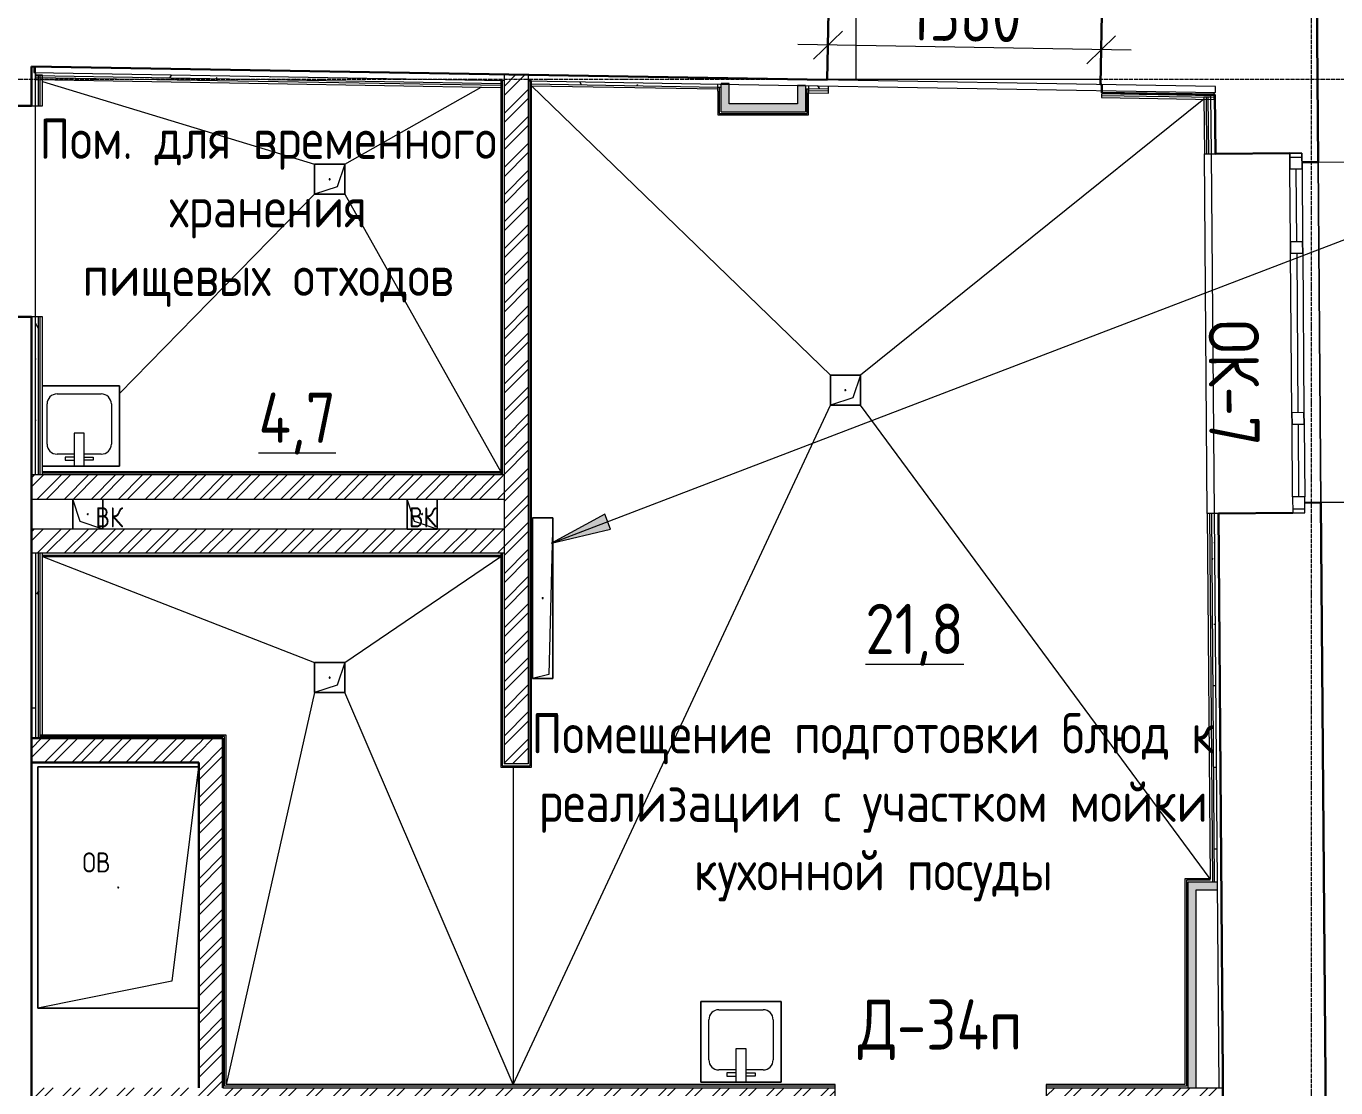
# Model space of a CAD drawing. Header units: millimetres. Extents: x -11345 to 411485, y -9810 to 73012.
# Drawn here: x 81008 to 87525, y 31526 to 36809 of the extents above; entities that cross this region are included whole.
import ezdxf

# ---------------------------------------------------------------- set-up
doc = ezdxf.new("R2010")
doc.units = ezdxf.units.MM
doc.linetypes.add('ADSK_Линия сетки', pattern=[25, 20, -2.5, 0, -2.5])
for name, color, linetype, lineweight in [('_ Окна', 7, 'Continuous', 9), ('Аннотация', 7, 'Continuous', 18), ('Марки дверей', 7, 'Continuous', 20), ('Марки окон', 7, 'Continuous', 20), ('Марки помещений', 7, 'Continuous', 20), ('Обобщенные модели', 7, 'Continuous', 18), ('Окна', 7, 'Continuous', 9), ('Оси', 253, 'Continuous', 9), ('Перекрытие', 7, 'Continuous', 9), ('Размеры', 7, 'Continuous', 5), ('Сантехника', 7, 'Continuous', 18), ('Стены внутренние', 7, 'Continuous', 18), ('Стены наружные', 7, 'Continuous', 18), ('Стены несущие', 7, 'Continuous', 30), ('Стены отделка', 7, 'Continuous', 30), ('Стены штриховка', 7, 'Continuous', 9)]:
    doc.layers.add(name, color=color, linetype=linetype, lineweight=lineweight)
doc.styles.add('GOST Common_2', font='GOST_Common.ttf', dxfattribs={"width": 0.9, "height": 250})
doc.styles.add('GOST Common_3', font='GOST_Common.ttf', dxfattribs={"width": 0.9, "height": 250})
doc.styles.add('GOST Common_5', font='GOST_Common.ttf', dxfattribs={"width": 0.9, "height": 100})
doc.dimstyles.new('ADSK_Основной_2_5_мм_Округление_до_1_мм', dxfattribs={"dimscale": 304.8, "dimtxt": 250, "dimasz": 0.463911, "dimexe": 0.492126, "dimexo": 0.492126, "dimgap": 0.098425, "dimtad": 1, "dimdec": 0, "dimdsep": 46, "dimtxsty": 'GOST Common_3', "dimblk1": 'OBLIQUE', "dimblk2": 'OBLIQUE', "dimsah": 1, "dimcen": 0.09, "dimdle": 0.492126, "dimazin": 2, "dimtfac": 1, "dimtdec": 0, "dimtix": 1, "dimtmove": 0, "dimatfit": 3, "dimfxl": 1, "dimtvp": 1, "dimtolj": 1, "dimtzin": 0, "dimlwd": 20, "dimlwe": 20, "dimarcsym": 2})
pattern_1 = [(0, (32053.86, 0), (406.4, 101.6), [33.528, -271.272, 33.528, -271.272, -1625.6]), (0, (32053.86, 0), (406.4, 101.6), [-609.6, 33.528, -576.072, 33.528, -271.272, -711.2]), (0, (32053.86, 0), (406.4, 101.6), [-1524, 33.528, -169.672, 33.528, -474.472]), (120, (32206.26, 50.8), (-291.18818, 301.15272), [33.528, -271.272, 33.528, -271.272, -1625.6]), (120, (32206.26, 50.8), (-291.18818, 301.15272), [-609.6, 33.528, -576.072, 33.528, -271.272, -711.2]), (120, (32206.26, 50.8), (-291.18818, 301.15272), [-1524, 33.528, -169.672, 33.528, -474.472]), (240, (32257.06, 254), (-115.21182, -402.75272), [33.528, -271.272, 33.528, -271.272, -1625.6]), (240, (32257.06, 254), (-115.21182, -402.75272), [-609.6, 33.528, -576.072, 33.528, -271.272, -711.2]), (240, (32257.06, 254), (-115.21182, -402.75272), [-1524, 33.528, -169.672, 33.528, -474.472])]

# ---------------------------------------------------------------- blocks, each defined once
blk = doc.blocks.new('GM_Отверстие прямоугольное _в плите_ - Отверстие-1400855-План 1-го этажа')
at = {"layer": 'Обобщенные модели'}
for p, q in [((-75, -75), (-75, 75)), ((-75, 75), (75, 75)), ((75, 75), (-75, 75)), ((-75, 75), (-75, -75)), ((-37.5, 37.5), (75, 75)), ((75, 75), (75, -75)), ((75, -75), (75, 75)), ((-75, -75), (-37.5, 37.5)), ((75, -75), (-75, -75)), ((-75, -75), (75, -75))]:
    blk.add_line(p, q, dxfattribs=at)
for start, end in [(360, 180), (180, 360), (60, 165), (300, 360), (195, 270)]:
    blk.add_arc((0, 0), 2.5, start, end, dxfattribs=at)
blk = doc.blocks.new('GM_Отверстие прямоугольное _в плите_ - Отверстие-V16-План 1-го этажа')
at = {"layer": 'Обобщенные модели'}
for p, q in [((-75, -75), (-75, 75)), ((-75, 75), (75, 75)), ((-37.5, 37.5), (75, 75)), ((75, 75), (75, -75)), ((-75, -75), (-37.5, 37.5)), ((75, -75), (-75, -75))]:
    blk.add_line(p, q, dxfattribs=at)
for start, end in [(360, 180), (180, 360), (60, 165), (300, 360), (195, 270)]:
    blk.add_arc((0, 0), 2.5, start, end, dxfattribs=at)
blk = doc.blocks.new('GM_Отверстие прямоугольное _в плите_ - Отверстие-V19-План 1-го этажа')
at = {"layer": 'Обобщенные модели'}
for p, q in [((-75, 75), (75, 75)), ((75, 75), (-75, 75)), ((-37.5, 37.5), (75, 75)), ((-75, -75), (-37.5, 37.5)), ((75, -75), (-75, -75)), ((-75, -75), (75, -75))]:
    blk.add_line(p, q, dxfattribs=at)
for start, end in [(360, 180), (180, 360), (60, 165), (300, 360), (195, 270)]:
    blk.add_arc((0, 0), 2.5, start, end, dxfattribs=at)
blk = doc.blocks.new('GM_Отверстие прямоугольное _в плите_ - Отверстие-7234819-План 1-го этажа')
at = {"layer": 'Обобщенные модели'}
for p, q in [((-400, -600), (-400, 600)), ((-400, 600), (400, 600)), ((400, 600), (-400, 600)), ((-400, 600), (-400, -600)), ((-266.7, 466.7), (400, 600)), ((400, 600), (400, -600)), ((400, -600), (400, 600)), ((-400, -600), (-266.7, 466.7)), ((400, -600), (-400, -600)), ((-400, -600), (400, -600))]:
    blk.add_line(p, q, dxfattribs=at)
for start, end in [(360, 180), (180, 360), (60, 165), (300, 360), (195, 270)]:
    blk.add_arc((0, 0), 2.5, start, end, dxfattribs=at)
blk = doc.blocks.new('GM_Отверстие прямоугольное _в плите_ - Отверстие-V23-План 1-го этажа')
at = {"layer": 'Обобщенные модели'}
for p, q in [((-75, -75), (-75, 75)), ((-75, 75), (74.7, 75)), ((74.7, 75), (-75, 75)), ((-75, 75), (-75, -75)), ((-37.5, 37.5), (74.7, 74.9)), ((-75, -75), (-37.5, 37.5)), ((74.7, -75), (-75, -75)), ((-75, -75), (74.7, -75))]:
    blk.add_line(p, q, dxfattribs=at)
for start, end in [(360, 180), (180, 360), (60, 165), (300, 360), (195, 270)]:
    blk.add_arc((0, 0), 2.5, start, end, dxfattribs=at)
blk = doc.blocks.new('окно трехпол с фрамугой - 1750-2320_h___нов_-4200170-План 1-го этажа')
at = {"layer": '_ Окна', "lineweight": 18}
for p, q in [((-895, 115), (-895, 175)), ((-895, 175), (-815, 175)), ((-815, 175), (-815, 115)), ((-455, 115), (-455, 175)), ((-455, 175), (-395, 175)), ((-395, 175), (-395, 115)), ((395, 115), (395, 175)), ((395, 175), (455, 175)), ((455, 175), (455, 115)), ((815, 175), (815, 115)), ((895, 175), (815, 175)), ((895, 115), (895, 175)), ((-815, 115), (-895, 115)), ((-395, 115), (-455, 115)), ((455, 115), (395, 115)), ((815, 115), (895, 115))]:
    blk.add_line(p, q, dxfattribs=at)
at = {"layer": '_ Окна'}
for p, q in [((-875, 115), (-875, 175)), ((-815, 145), (-455, 145)), ((-395, 145), (395, 145)), ((455, 145), (815, 145)), ((875, 115), (875, 175))]:
    blk.add_line(p, q, dxfattribs=at)
at = {"layer": 'Окна'}
for p, q in [((-895, 175), (-895, 115)), ((-815, 175), (-895, 175)), ((-815, 175), (-455, 175)), ((-395, 175), (-455, 175)), ((-395, 175), (395, 175)), ((455, 175), (395, 175)), ((455, 175), (815, 175)), ((895, 175), (815, 175)), ((895, 115), (895, 175)), ((-895, 115), (-815, 115)), ((-455, 115), (-815, 115)), ((-455, 115), (-395, 115)), ((395, 115), (-395, 115)), ((395, 115), (455, 115)), ((815, 115), (455, 115)), ((815, 115), (895, 115))]:
    blk.add_line(p, q, dxfattribs=at)
blk = doc.blocks.new('SND_2D_Раковина - 400х400-V72-План 1-го этажа')
at = {"layer": 'Сантехника'}
for p, q in [((200, 180), (-200, 180)), ((-200, 180), (-200, -220)), ((-200, -220), (-200, 180)), ((-200, 180), (200, 180)), ((-70, 150), (-25, 150)), ((-70, 135), (-70, 150)), ((-25, 135), (-70, 135)), ((-25, 180), (-25, 15)), ((25, 15), (25, 180)), ((70, 150), (25, 150)), ((25, 135), (70, 135)), ((70, 135), (70, 150)), ((200, -220), (200, 180)), ((200, 180), (200, -220)), ((-160, -130), (-160, 70)), ((-110, 120), (-25, 120)), ((25, 120), (110, 120)), ((160, 70), (160, -130)), ((-25, 15), (25, 15)), ((110, -180), (-110, -180)), ((-200, -220), (200, -220)), ((200, -220), (-200, -220))]:
    blk.add_line(p, q, dxfattribs=at)
for centre, start, end in [((-110, 70), 90, 180), ((110, 70), 0, 90), ((-110, -130), 180, 270), ((110, -130), 270, 0)]:
    blk.add_arc(centre, 50, start, end, dxfattribs=at)
blk = doc.blocks.new('SND_2D_Раковина - 400х400-V73-План 1-го этажа')
at = {"layer": 'Сантехника'}
for p, q in [((182.4, 180), (-200, 180)), ((-200, 180), (-200, -220)), ((-200, -220), (-200, 180)), ((-200, 180), (182.4, 180)), ((-70, 150), (-25, 150)), ((-70, 135), (-70, 150)), ((-25, 135), (-70, 135)), ((-25, 180), (-25, 15)), ((25, 15), (25, 180)), ((70, 150), (25, 150)), ((25, 135), (70, 135)), ((70, 135), (70, 150)), ((-160, -130), (-160, 70)), ((-110, 120), (-25, 120)), ((25, 120), (110, 120)), ((160, 70), (160, -130)), ((-25, 15), (25, 15)), ((110, -180), (-110, -180)), ((-200, -220), (182.4, -220)), ((182.4, -220), (-200, -220))]:
    blk.add_line(p, q, dxfattribs=at)
for centre, start, end in [((-110, 70), 90, 180), ((110, 70), 0, 90), ((-110, -130), 180, 270), ((110, -130), 270, 0)]:
    blk.add_arc(centre, 50, start, end, dxfattribs=at)
blk = doc.blocks.new('GM_Отверстие прямоугольное _в плите_ - Отверстие-6089194-План 1-го этажа')
at = {"layer": 'Обобщенные модели'}
for p, q in [((-50, -400), (-50, 400)), ((-50, 400), (50, 400)), ((50, 400), (-50, 400)), ((-50, 400), (-50, -400)), ((-30, 380), (50, 400)), ((50, 400), (50, -400)), ((50, -400), (50, 400)), ((-50, -400), (-30, 380)), ((50, -400), (-50, -400)), ((-50, -400), (50, -400))]:
    blk.add_line(p, q, dxfattribs=at)
for start, end in [(360, 180), (180, 360), (60, 165), (300, 360), (195, 270)]:
    blk.add_arc((0, 0), 2.5, start, end, dxfattribs=at)
blk = doc.blocks.new('_Oblique')
at = {"color": 0, "linetype": 'ByBlock', "lineweight": -2}
blk.add_line((-0.5, -0.5), (0.5, 0.5), dxfattribs=at)
blk = doc.blocks.new('DIMBLOCK82-План 1-го этажа')
at = {"layer": 'Defpoints', "color": 0, "transparency": 16777216}
for p in [(84997.5, 36715.3), (84995.8, 36615.3), (86355.6, 36592.3)]:
    blk.add_point(p, dxfattribs=at)
at = {"layer": 'Размеры', "color": 0, "transparency": 16777216}
for p, q in [((84998.3, 36765.3), (85000, 36865.3)), ((86358.1, 36742.3), (86359.8, 36842.3)), ((86507.2, 36689.8), (84847.5, 36717.8))]:
    blk.add_line(p, q, dxfattribs=at)
at = {"layer": 'Размеры', "color": 0, "transparency": 16777216, "xscale": 141.4, "yscale": 141.4, "zscale": 141.4}
for p, rotation in [((84997.5, 36715.3), 179.0310363387511), ((86357.3, 36692.3), 359.0310363387511)]:
    blk.add_blockref('_Oblique', p, dxfattribs=dict(at, rotation=rotation))
at = {"layer": 'Размеры', "color": 0, "lineweight": 20, "transparency": 16777216, "insert": (85680, 36858.8), "char_height": 250, "width": 700.591, "attachment_point": 5, "rotation": 359.03104, "style": 'GOST Common_3'}
blk.add_mtext('\\A1;1360', dxfattribs=at)
blk = doc.blocks.new('оси')
at = {"layer": 'Оси', "linetype": 'ADSK_Линия сетки'}
for p, q in [((61850, -6855.047), (61850, 46377.998)), ((-5146.135, 38700), (62505.288, 38700))]:
    blk.add_line(p, q, dxfattribs=at)

msp = doc.modelspace()

# ---------------------------------------------------------------- hatches: boundary and pattern name
at = {"layer": 'Аннотация', "lineweight": 9}
msp.add_hatch(color=256, dxfattribs=at).paths.add_polyline_path([(83621.90501, 34236.09885), (83916.17738, 34306.55226), (83887.91561, 34380.31492)])
at = {"layer": 'Стены внутренние', "lineweight": 9}
h = msp.add_hatch(dxfattribs=at)
h.set_pattern_fill('FP_12', color=256, style=0, pattern_type=2)
h.set_pattern_definition(pattern_1)
h.paths.add_polyline_path([(83340.2945, 36524.90556), (83340.4908, 36539.90438), (81054.74873, 36578.56364), (81054.74873, 36563.56149), (83305.96259, 36525.48622)])
h = msp.add_hatch(dxfattribs=at)
h.set_pattern_fill('FP_12', color=256, style=0, pattern_type=2)
h.set_pattern_definition(pattern_1)
h.paths.add_polyline_path([(81054.74873, 34505.7799), (81062.24873, 34505.7799), (81062.24873, 34512.1799), (81069.74873, 34512.1799), (81069.74873, 35363), (81054.74873, 35363), (81054.74873, 34512.1799)])
h.paths.add_polyline_path([(81069.74873, 36413), (81069.74873, 36543.30493), (81054.74873, 36543.55863), (81054.74873, 36413)])
h = msp.add_hatch(dxfattribs=at)
h.set_pattern_fill('FP_12', color=256, style=0, pattern_type=2)
h.set_pattern_definition(pattern_1)
h.paths.add_polyline_path([(84449.81051, 36506.14007), (84449.81051, 36521.14222), (83520.52242, 36536.85947), (83520.26876, 36521.86161), (84429.4387, 36506.48462)])
at = {"layer": 'Стены внутренние'}
for points in [[(84465.71051, 36423.56463), (84505.71051, 36423.56463), (84505.71051, 36520.19677), (84465.71051, 36520.8733), (84465.71051, 36496.36531)], [(84885.71051, 36423.56463), (84885.71051, 36513.76974), (84845.71051, 36514.44627), (84845.71051, 36423.56463), (84877.34828, 36423.56463)], [(84561.14719, 36383.56463), (84885.71051, 36383.56463), (84885.71051, 36423.56463), (84465.71051, 36423.56463), (84465.71051, 36383.56463), (84555.45538, 36383.56463)], [(86830.18983, 31526.2799), (86830.18983, 32550.74424), (86790.18983, 32550.74424), (86790.18983, 31526.2799)], [(86830.18983, 32510.74424), (86935.66814, 32510.74424), (86935.34463, 32550.74424), (86830.18983, 32550.74424)]]:
    msp.add_hatch(color=256, dxfattribs=at).paths.add_polyline_path(points)
at = {"layer": 'Стены внутренние', "lineweight": 9}
h = msp.add_hatch(dxfattribs=at)
h.set_pattern_fill('FP_12', color=256, style=0, pattern_type=2)
h.set_pattern_definition(pattern_1)
h.paths.add_polyline_path([(86919.78257, 36464.36489), (86919.78257, 36469.06221), (86360.32493, 36479.2697), (86360.99389, 36473.81581), (86917.34539, 36464.40611)])
h.paths.add_polyline_path([(85000.05713, 36496.83363), (85000.31079, 36511.83148), (84901.61051, 36513.50082), (84901.61051, 36498.49868), (84957.23169, 36497.55795)])
h = msp.add_hatch(dxfattribs=at)
h.set_pattern_fill('FP_12', color=256, style=0, pattern_type=2)
h.set_pattern_definition(pattern_1)
h.paths.add_polyline_path([(86920.27968, 32558.71446), (86935.27919, 32558.83577), (86920.51585, 34384.23844), (86905.52214, 34383.40022), (86919.92689, 32602.33416)])
h.paths.add_polyline_path([(86891.0398, 36174.05859), (86906.038, 36174.34165), (86903.22266, 36444.64211), (86888.85362, 36444.36775), (86891.03882, 36174.1799)])
h = msp.add_hatch(dxfattribs=at)
h.set_pattern_fill('FP_12', color=256, style=0, pattern_type=2)
h.set_pattern_definition(pattern_1)
h.paths.add_polyline_path([(81054.74873, 33185.55922), (81060.74873, 33185.55922), (81069.74873, 33245.55922), (81069.74873, 34257.2799), (81062.24873, 34257.2799), (81062.24873, 34266.2799), (81054.74873, 34266.2799), (81054.74873, 33223.91612)])
at = {"layer": 'Стены штриховка'}
h = msp.add_hatch(dxfattribs=at)
h.set_pattern_fill('ANSI32', color=256, scale=10)
h.paths.add_polyline_path([(83506.3908, 36567.10277), (83386.3908, 36569.13236), (83386.3908, 33138.40273), (83506.3908, 33138.40273)])
h.paths.add_polyline_path([(83386.3908, 34563.93582), (83379.4417, 34576.2799), (81034.74873, 34576.2799), (81034.74873, 34456.2799), (83386.3908, 34456.2799)])
h.paths.add_polyline_path([(83386.3908, 34306.2799), (81034.74873, 34306.2799), (81034.74873, 34186.2799), (83386.3908, 34186.2799)])
h = msp.add_hatch(dxfattribs=at)
h.set_pattern_fill('ANSI32', color=256, scale=10)
h.paths.add_polyline_path([(81262.68077, 33145.55922), (81866.85633, 33145.61053), (81866.13599, 33265.55922), (81034.74873, 33265.55922), (81034.74873, 33145.55922), (81066.13599, 33145.55922)])
h = msp.add_hatch(dxfattribs=at)
h.set_pattern_fill('ANSI32', color=256, scale=10)
h.paths.add_polyline_path([(85034.06139, 31526.2799), (81987.31986, 31526.2799), (81987.31986, 31406.2799), (85034.06139, 31406.2799)])
h.paths.add_polyline_path([(86963.63086, 31526.2799), (86084.06139, 31526.2799), (86084.06139, 31406.2799), (86964.43963, 31406.2799)])
h.paths.add_polyline_path([(81866.85633, 31406.2799), (81986.85633, 31406.2799), (81986.85633, 33265.55922), (81866.85633, 33265.55922), (81866.85633, 31526.2799)])
h = msp.add_hatch(dxfattribs=at)
h.set_pattern_fill('ANSI32', color=256, scale=10)
h.paths.add_polyline_path([(81262.68077, 31406.2799), (81866.85633, 31406.2799), (81866.13599, 31526.2799), (81034.74873, 31526.2799), (81034.74873, 31406.2799)])

# ---------------------------------------------------------------- linework, layer by layer
at = {"layer": 'Аннотация', "lineweight": 9}
for p, q in [((83621.90501, 34236.09885), (88397.53052, 36065.85472)), ((83887.91561, 34380.31492), (83621.90501, 34236.09885)), ((83916.17738, 34306.55226), (83887.91561, 34380.31492)), ((83621.90501, 34236.09885), (83916.17738, 34306.55226))]:
    msp.add_line(p, q, dxfattribs=at)
at = {"layer": 'Перекрытие'}
for p, q in [((85136.82075, 37245.87005), (85136.82075, 36539.52695)), ((81089.74873, 36534.35625), (82443.31138, 36122.7281)), ((82593.31138, 36122.7281), (83271.59742, 36506.06459)), ((85009.74873, 35072.7281), (83522.2908, 36512.82613)), ((84994.56985, 36545), (86354.76436, 36545)), ((86868.83976, 36446.00057), (85159.74873, 35072.7281)), ((81054.74873, 35363), (81054.74873, 36413)), ((82593.31138, 36122.7281), (82443.31138, 36122.7281)), ((82443.31138, 36122.7281), (82443.31138, 35972.7281)), ((82593.31138, 35972.7281), (82593.31138, 36122.7281)), ((82443.31138, 35972.7281), (81472.16519, 34982.22047)), ((82443.31138, 35972.7281), (82593.31138, 35972.7281)), ((82593.31138, 35972.7281), (83370.4908, 34592.1799)), ((83431.3908, 31542.1799), (85009.74873, 34922.7281)), ((86900.21489, 32566.64424), (85159.74873, 34922.7281)), ((81089.74873, 34170.3799), (82443.31138, 33642.7281)), ((82593.31138, 33642.7281), (83370.4908, 34170.3799)), ((82593.31138, 33642.7281), (82443.31138, 33642.7281)), ((82443.31138, 33642.7281), (82443.31138, 33492.7281)), ((82593.31138, 33492.7281), (82593.31138, 33642.7281)), ((82443.31138, 33492.7281), (82002.75633, 31542.1799)), ((82443.31138, 33492.7281), (82593.31138, 33492.7281)), ((83431.3908, 31542.1799), (82593.31138, 33492.7281)), ((83431.3908, 33122.50273), (83431.3908, 31542.1799))]:
    msp.add_line(p, q, dxfattribs=at)
at = {"layer": 'Стены внутренние'}
for p, q in [((86885.51699, 34383.95538), (86871.04045, 36173.89684)), ((86920.51585, 34384.23844), (86906.03931, 36174.1799)), ((87436.38591, 36133.46772), (87450.09414, 34438.52316))]:
    msp.add_line(p, q, dxfattribs=at)
at = {"layer": 'Стены наружные'}
msp.add_line((87450.81352, 34438.52897), (87437.10529, 36133.47354), dxfattribs=at)
at = {"layer": 'Стены несущие'}
for p, q in [((87436.38591, 36133.46772), (87376.81716, 43498.80522)), ((84994.51799, 36541.93375), (85002.72075, 37026.92502)), ((86361.76427, 36958.87214), (86354.32351, 36518.93506)), ((81034.74873, 36608.90619), (81034.74873, 36413)), ((81034.74873, 36608.90619), (84994.51799, 36541.93375)), ((86354.32351, 36518.93506), (86360.99389, 36518.82224)), ((86360.99389, 36518.82224), (86360.31233, 36478.52466)), ((86360.31233, 36478.52466), (86923.65557, 36468.99671)), ((86926.03866, 36174.34165), (86923.65557, 36468.99671)), ((80524.74873, 36413), (81034.74873, 36413)), ((86926.03866, 36174.34165), (87296.02656, 36177.33401)), ((87356.38853, 36132.82073), (87436.38591, 36133.46772)), ((81034.74873, 35363), (80524.74873, 35363)), ((81034.74873, 30955), (81034.74873, 35363)), ((87450.09414, 34438.52316), (87370.09676, 34437.87616)), ((87477.49927, 31050.03539), (87450.09414, 34438.52316)), ((87310.50309, 34387.39255), (86940.51519, 34384.40019)), ((86967.27332, 31075.90981), (86940.51519, 34384.40019)), ((87370.50922, 34386.87783), (87370.50113, 34387.87779)), ((81034.74873, 33265.55922), (81986.85633, 33265.55922)), ((81986.85633, 33265.55922), (81986.85633, 31526.2799)), ((81034.74873, 33145.55922), (81866.85633, 33145.55922)), ((81866.85633, 33145.55922), (81866.85633, 31526.2799))]:
    msp.add_line(p, q, dxfattribs=at)
at = {"layer": 'Стены отделка', "lineweight": 9}
for p, q in [((87377.53658, 43498.80522), (87437.10529, 36133.47354)), ((81054.74873, 36608.90619), (81034.74873, 36608.90619)), ((81046.88615, 36608.70091), (81046.37882, 36578.7052)), ((81046.37882, 36578.7052), (83386.3908, 36539.12807)), ((84555.45538, 36549.35971), (81046.88615, 36608.70091)), ((81054.74873, 36578.56364), (81054.15685, 36543.56864)), ((81054.74873, 36565.7799), (81054.74873, 36608.90619)), ((81089.74873, 36565.7799), (81054.74873, 36565.7799)), ((81089.74873, 36413), (81089.74873, 36565.7799)), ((83386.3908, 36569.63975), (83386.3908, 33138.40273)), ((83506.3908, 36567.10277), (83506.3908, 33138.40273)), ((81054.15685, 36543.56864), (83370.4908, 36504.39198)), ((83370.4908, 36539.63546), (83370.4908, 34576.2799)), ((83522.2908, 36537.09848), (83506.3908, 36537.09848)), ((83506.3908, 36537.09848), (84554.94806, 36519.364)), ((83522.2908, 33122.50273), (83522.2908, 36537.09848)), ((84449.81051, 36503.50525), (84449.81051, 36521.14222)), ((84465.71051, 36503.50525), (84449.81051, 36503.50525)), ((84505.71051, 36524.2871), (84465.71051, 36524.2871)), ((84465.71051, 36383.56463), (84465.71051, 36524.2871)), ((84505.71051, 36423.56463), (84505.71051, 36524.2871)), ((84554.94806, 36519.364), (86925.538, 36479.2697)), ((86926.04532, 36509.26541), (84555.45538, 36549.35971)), ((84845.71051, 36514.44627), (84845.71051, 36423.56463)), ((84885.71051, 36514.44627), (84845.71051, 36514.44627)), ((84885.71051, 36514.44627), (84885.71051, 36383.56463)), ((84901.61051, 36496.13278), (84885.71051, 36496.13278)), ((84901.61051, 36513.50082), (84901.61051, 36496.13278)), ((84999.71891, 36476.83649), (85000.31079, 36511.83148)), ((86925.538, 36479.2697), (86926.04532, 36509.26541)), ((84449.81051, 36486.13721), (84449.81051, 36367.66463)), ((84901.61051, 36478.49582), (84999.71891, 36476.83649)), ((84901.61051, 36367.66463), (84901.61051, 36478.49582)), ((86360.11631, 36488.8328), (86359.52443, 36453.8378)), ((86359.52443, 36453.8378), (86919.44435, 36444.36775)), ((86903.75607, 36456.48927), (86868.75722, 36456.20621)), ((86868.75722, 36456.20621), (86871.04045, 36173.89684)), ((86923.65791, 36468.7071), (86903.65857, 36468.54536)), ((86906.03931, 36174.1799), (86903.65857, 36468.54536)), ((86919.44435, 36444.36775), (86920.03623, 36479.36275)), ((81034.74873, 36413), (81089.74873, 36413)), ((84449.81051, 36367.66463), (84901.61051, 36367.66463)), ((84465.71051, 36383.56463), (84885.71051, 36383.56463)), ((84845.71051, 36423.56463), (84505.71051, 36423.56463)), ((86871.04045, 36173.89684), (86926.03866, 36174.34165)), ((87437.10529, 36133.47354), (87587.10038, 36134.68666)), ((81089.74873, 35363), (81034.74873, 35363)), ((81089.74873, 34576.2799), (81089.74873, 35363)), ((83386.3908, 34576.2799), (81034.74873, 34576.2799)), ((83370.4908, 34592.1799), (81089.74873, 34592.1799)), ((81034.74873, 34456.2799), (83386.3908, 34456.2799)), ((87600.80861, 34439.74209), (87450.81352, 34438.52897)), ((87450.81352, 34438.52897), (87478.21865, 31050.04121)), ((86940.51519, 34384.40019), (86885.51699, 34383.95538)), ((86885.51699, 34383.95538), (86900.21489, 32566.64424)), ((86943.6302, 31526.2799), (86920.51585, 34384.23844)), ((83386.3908, 34306.2799), (81034.74873, 34306.2799)), ((83386.3908, 34186.2799), (81034.74873, 34186.2799)), ((81054.74873, 34186.2799), (81054.74873, 33265.55922)), ((81089.74873, 33281.45922), (81089.74873, 34186.2799)), ((81089.74873, 34170.3799), (83370.4908, 34170.3799)), ((83370.4908, 34186.2799), (83370.4908, 33122.50273)), ((81034.74873, 33416.72694), (81054.74873, 33416.72694)), ((82002.75633, 33281.45922), (81078.74873, 33281.45922)), ((82002.75633, 31542.1799), (82002.75633, 33281.45922)), ((83370.4908, 33122.50273), (83522.2908, 33122.50273)), ((83506.3908, 33138.40273), (83386.3908, 33138.40273)), ((86774.28983, 32566.64424), (86774.28983, 31542.1799)), ((86900.21489, 32566.64424), (86774.28983, 32566.64424)), ((86790.18983, 31526.2799), (86790.18983, 32550.74424)), ((86790.18983, 32550.74424), (86935.34463, 32550.74424)), ((86830.18983, 31526.2799), (86830.18983, 32510.74424)), ((86830.18983, 32510.74424), (86935.66814, 32510.74424)), ((85034.06139, 31542.1799), (82002.75633, 31542.1799)), ((85034.06139, 31391.2799), (85034.06139, 31542.1799)), ((86774.28983, 31542.1799), (86084.06139, 31542.1799)), ((86084.06139, 31542.1799), (86084.06139, 31391.2799))]:
    msp.add_line(p, q, dxfattribs=at)
at = {"layer": 'Стены штриховка'}
for p, q in [((81054.49507, 36563.56578), (83370.4908, 36524.39484)), ((81054.74873, 36413), (81054.74873, 36565.7799)), ((81069.74873, 36413), (81069.74873, 36565.7799)), ((81078.74873, 36413), (81078.74873, 36565.7799)), ((81054.34287, 36554.56707), (83370.4908, 36515.39355)), ((83377.3908, 36539.63546), (83377.3908, 34576.2799)), ((83515.3908, 33129.40273), (83515.3908, 36537.09848)), ((83520.11657, 36512.8629), (84449.81051, 36497.13878)), ((83520.26876, 36521.86161), (84449.81051, 36506.14007)), ((84449.81051, 36486.13721), (84449.81051, 36503.50525)), ((84456.71051, 36503.50525), (84456.71051, 36374.56463)), ((84894.71051, 36374.56463), (84894.71051, 36496.13278)), ((84901.61051, 36498.49868), (85000.05713, 36496.83363)), ((84901.61051, 36496.13278), (84901.61051, 36478.49582)), ((84901.61051, 36489.49739), (84999.90493, 36487.83492)), ((86359.71045, 36464.83623), (86919.63037, 36455.36618)), ((86359.86265, 36473.83494), (86919.78257, 36464.36489)), ((86879.75686, 36456.29517), (86882.04009, 36173.9858)), ((86888.75656, 36456.36796), (86891.0398, 36174.05859)), ((84456.71051, 36374.56463), (84894.71051, 36374.56463)), ((81054.74873, 34576.2799), (81054.74873, 35363)), ((81069.74873, 34576.2799), (81069.74873, 35363)), ((81078.74873, 34576.2799), (81078.74873, 35363)), ((83370.4908, 34585.2799), (81089.74873, 34585.2799)), ((86896.51663, 34384.04434), (86911.34384, 32550.74424)), ((86905.51634, 34384.11713), (86920.34414, 32550.74424)), ((81069.74873, 33265.55922), (81069.74873, 34186.2799)), ((81078.74873, 33265.55922), (81078.74873, 34186.2799)), ((81089.74873, 34177.2799), (83370.4908, 34177.2799)), ((83377.3908, 34186.2799), (83377.3908, 33129.40273)), ((81995.85633, 33274.55922), (81078.74873, 33274.55922)), ((81995.85633, 31535.2799), (81995.85633, 33274.55922)), ((83377.3908, 33129.40273), (83515.3908, 33129.40273)), ((86781.18983, 32559.74424), (86781.18983, 31535.2799)), ((86900.27069, 32559.74424), (86781.18983, 32559.74424)), ((86900.27069, 32559.74424), (86900.21489, 32566.64424)), ((81986.85633, 31526.2799), (85034.06139, 31526.2799)), ((85034.06139, 31535.2799), (81995.85633, 31535.2799)), ((86781.18983, 31535.2799), (86084.06139, 31535.2799)), ((86084.06139, 31526.2799), (86963.63086, 31526.2799))]:
    msp.add_line(p, q, dxfattribs=at)

# ---------------------------------------------------------------- block references
msp.add_blockref('оси', (25553.42928, -2155))
at = {"layer": 'Обобщенные модели'}
for name, p, rotation in [('GM_Отверстие прямоугольное _в плите_ - Отверстие-V16-План 1-го этажа', (82518.31138, 36047.7281), 180), ('GM_Отверстие прямоугольное _в плите_ - Отверстие-1400855-План 1-го этажа', (85084.74873, 34997.7281), 180), ('GM_Отверстие прямоугольное _в плите_ - Отверстие-V19-План 1-го этажа', (81314.74873, 34381.2799), 89.99999999999955), ('GM_Отверстие прямоугольное _в плите_ - Отверстие-V23-План 1-го этажа', (82978.31138, 34381.61826), 89.99999999999955), ('GM_Отверстие прямоугольное _в плите_ - Отверстие-6089194-План 1-го этажа', (83578.4408, 33963.3299), 180), ('GM_Отверстие прямоугольное _в плите_ - Отверстие-V16-План 1-го этажа', (82518.31138, 33567.7281), 180), ('GM_Отверстие прямоугольное _в плите_ - Отверстие-7234819-План 1-го этажа', (81466.13599, 32523.37593), 180)]:
    msp.add_blockref(name, p, dxfattribs=dict(at, rotation=rotation))
at = {"layer": 'Окна', "rotation": 270.4633818725635}
msp.add_blockref('окно трехпол с фрамугой - 1750-2320_h___нов_-4200170-План 1-го этажа', (87188.26858, 35281.43322), dxfattribs=at)
at = {"layer": 'Сантехника', "rotation": 180}
for name, p in [('SND_2D_Раковина - 400х400-V73-План 1-го этажа', (81272.16519, 34799.41444)), ('SND_2D_Раковина - 400х400-V72-План 1-го этажа', (84565.09267, 31735.05495))]:
    msp.add_blockref(name, p, dxfattribs=at)

# ---------------------------------------------------------------- texts
at = {"layer": 'Аннотация', "color": 251, "lineweight": 9, "true_color": 0x4b4b4b, "char_height": 100, "width": 156.348, "attachment_point": 1, "line_spacing_factor": 1.022766, "style": 'GOST Common_5'}
for s, insert in [('\\pxt3.6,7.2,10.8,14.4,18,21.6,25.2,28.8,32.4,36,39.6,43.2,46.8,50.4,54,57.6,61.2,64.8,68.4,72,75.6,79.2,82.8,86.4,90,93.6,97.2,100.8,104.4,108,111.6,115.2;{ВК}', (81352.88841, 34415.41021)), ('\\pxt3.6,7.2,10.8,14.4,18,21.6,25.2,28.8,32.4,36,39.6,43.2,46.8,50.4,54,57.6,61.2,64.8,68.4,72,75.6,79.2,82.8,86.4,90,93.6,97.2,100.8,104.4,108,111.6,115.2;{ВК}', (82912.88841, 34415.41021)), ('\\pxt3.6,7.2,10.8,14.4,18,21.6,25.2,28.8,32.4,36,39.6,43.2,46.8,50.4,54,57.6,61.2,64.8,68.4,72,75.6,79.2,82.8,86.4,90,93.6,97.2,100.8,104.4,108,111.6,115.2;{ОВ}', (81288.26758, 32697.76527))]:
    msp.add_mtext(s, dxfattribs=dict(at, insert=insert))
at = {"layer": 'Марки дверей', "lineweight": 9, "insert": (85555.64695, 31815.2732), "char_height": 250, "width": 869.4, "attachment_point": 5, "line_spacing_factor": 1.022766, "style": 'GOST Common_2'}
msp.add_mtext('\\pxqc,t1.8,3.6,5.4,7.2,9,10.8,12.6,14.4,16.2,18,19.8,21.6,23.4,25.2,27,28.8,30.6,32.4,34.2,36,37.8,39.6,41.4,43.2,45,46.8,48.6,50.4,52.2,54,55.8,57.6;{Д-34п}', dxfattribs=at)
at = {"layer": 'Марки окон', "lineweight": 9, "insert": (87018.5172, 35033.82494), "char_height": 250, "width": 684.9, "attachment_point": 5, "rotation": 270.463381873, "line_spacing_factor": 1.022766, "style": 'GOST Common_2'}
msp.add_mtext('\\pxqc,t1.8,3.6,5.4,7.2,9,10.8,12.6,14.4,16.2,18,19.8,21.6,23.4,25.2,27,28.8,30.6,32.4,34.2,36,37.8,39.6,41.4,43.2,45,46.8,48.6,50.4,52.2,54,55.8,57.6;{ОК-7}', dxfattribs=at)
at = {"layer": 'Марки помещений', "lineweight": 9, "attachment_point": 5, "line_spacing_factor": 1.022766, "style": 'GOST Common_2'}
for s, insert, char_height, width in [('\\pxqc,t1.8,3.6,5.4,7.2,9,10.8,12.6,14.4,16.2,18,19.8,21.6,23.4,25.2,27,28.8,30.6,32.4,34.2,36,37.8,39.6,41.4,43.2,45,46.8,48.6,50.4,52.2,54,55.8,57.6;Пом. для временного хранения\\Pпищевых отходов', (82212.3962, 35880.62508), 200, 2809.8139668), ('\\pxqc,t1.8,3.6,5.4,7.2,9,10.8,12.6,14.4,16.2,18,19.8,21.6,23.4,25.2,27,28.8,30.6,32.4,34.2,36,37.8,39.6,41.4,43.2,45,46.8,48.6,50.4,52.2,54,55.8,57.6;{\\L4,7}', (82357.07356, 34831.67678), 250, 423), ('\\pxqc,t1.8,3.6,5.4,7.2,9,10.8,12.6,14.4,16.2,18,19.8,21.6,23.4,25.2,27,28.8,30.6,32.4,34.2,36,37.8,39.6,41.4,43.2,45,46.8,48.6,50.4,52.2,54,55.8,57.6;{\\L21,8}', (85428.48295, 33780.72376), 250, 518.4), ('\\pxqc,t1.8,3.6,5.4,7.2,9,10.8,12.6,14.4,16.2,18,19.8,21.6,23.4,25.2,27,28.8,30.6,32.4,34.2,36,37.8,39.6,41.4,43.2,45,46.8,48.6,50.4,52.2,54,55.8,57.6;{Помещение подготовки блюд к\\Pреализации с участком мойки\\Pкухонной посуды}', (85223.55548, 32922.48525), 200, 4274.1)]:
    msp.add_mtext(s, dxfattribs=dict(at, insert=insert, char_height=char_height, width=width))

# ---------------------------------------------------------------- dimensions: what is measured, and where the dimension line sits
at = {"layer": 'Размеры', "lineweight": 20}
dim = msp.add_linear_dim(base=(84997.45015, 36715.29888), p1=(86355.56485, 36592.32959), p2=(84995.75933, 36615.32828), angle=359.031036339, dimstyle='ADSK_Основной_2_5_мм_Округление_до_1_мм', override={"dimpost": '<>', "dimfxl": 1360, "dimlwd": 65535, "dimlwe": 65535}, dxfattribs=at)
dim.commit()
dim.dimension.update_dxf_attribs({"geometry": 'DIMBLOCK82-План 1-го этажа', "text_midpoint": (85679.97409, 36858.77737)})

doc.saveas('drawing.dxf')
